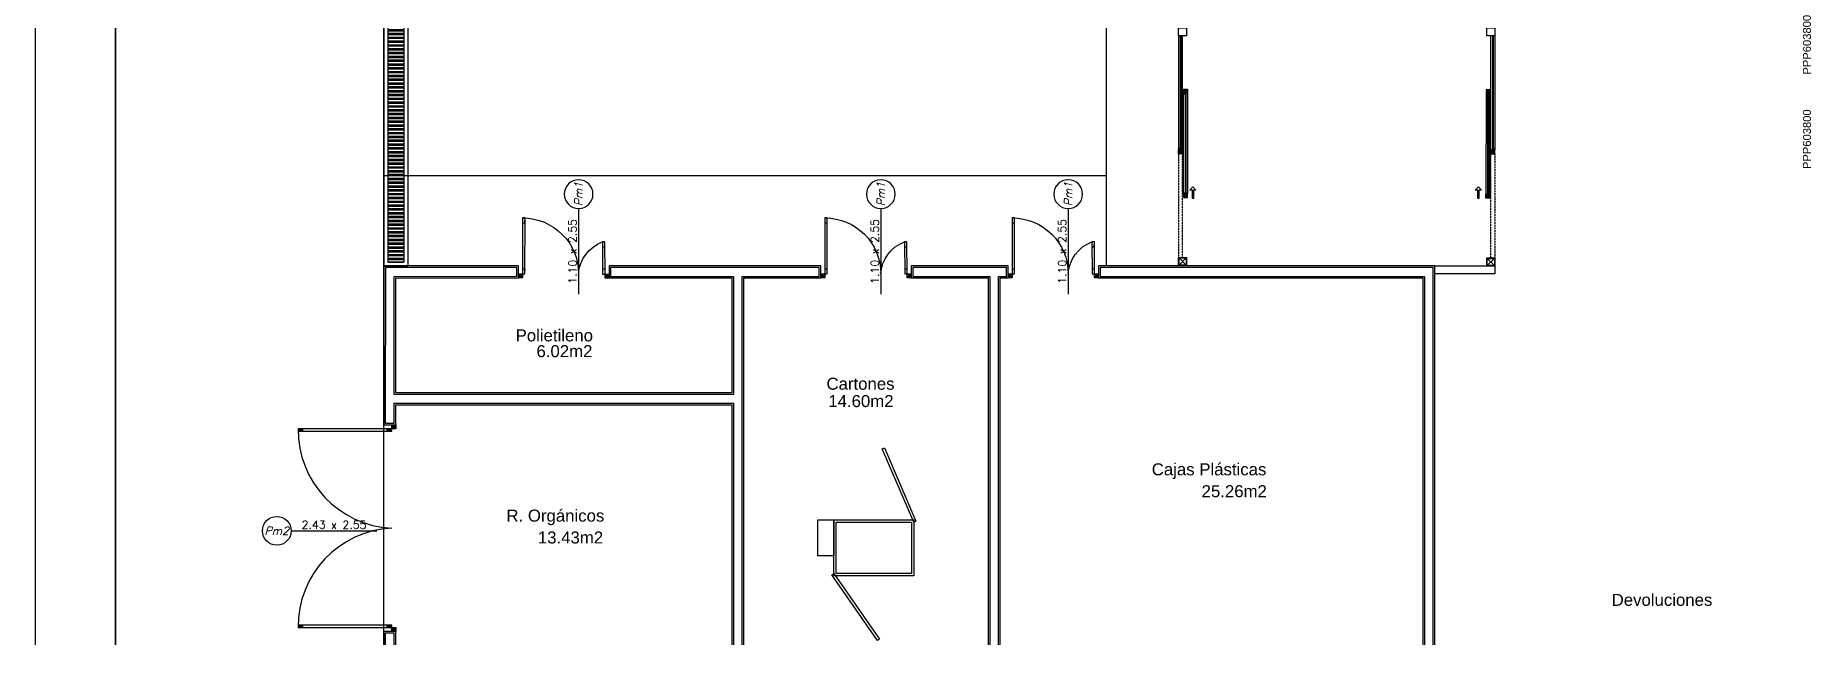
# Model space of a CAD drawing. Header units: millimetres. Extents: x 2698011 to 2856548, y 1019778 to 1210064.
# Drawn here: x 2737476 to 2759676, y 1154946 to 1162463 of the extents above; entities that cross this region are included whole.
import ezdxf
from ezdxf.enums import TextEntityAlignment as Align

# ---------------------------------------------------------------- set-up
doc = ezdxf.new("R2010")
doc.units = ezdxf.units.MM
for name, pattern in [('CONTINUA', [0]), ('HIDDEN', [0.375, 0.25, -0.125]), ('HIDDEN2', [4.7625, 3.175, -1.5875])]:
    doc.linetypes.add(name, pattern=pattern)
for name, color, linetype in [('-pluvial', 9, 'Continuous'), ('.REVOQUE', 9, 'Continuous'), ('A-Aberturas', 9, 'Continuous'), ('ABERTURA', 9, 'CONTINUA'), ('Arq. Mamparas metálicas', 9, 'Continuous'), ('COSTAN-CAM-LAT NUM', 6, 'Continuous'), ('cotas', 9, 'Continuous'), ('DURLOCK', 9, 'Continuous'), ('EV-EQUIPAMIENTO PREP', 9, 'Continuous'), ('LOTES', 9, 'Continuous'), ('M-Mampara', 9, 'CONTINUA'), ('Mampostería', 9, 'Continuous'), ('nombre de locales', 9, 'Continuous'), ('nombre de locales-m2', 9, 'Continuous'), ('nomenclatura de aberturas', 9, 'Continuous'), ('piso', 9, 'Continuous'), ('TEXTO areas', 9, 'Continuous')]:
    doc.layers.add(name, color=color, linetype=linetype)
doc.styles.add('_ROMANS', font='ROMANS.SHX')
doc.styles.add('_Romans Obl', font='ROMANS.SHX', dxfattribs={"oblique": 15})
doc.styles.add('costan', font='arial.ttf')
doc.styles.get("Standard").update_dxf_attribs({"font": 'arial.ttf'})

# ---------------------------------------------------------------- blocks, each defined once
blk = doc.blocks.new('A$C1FB93DB3')
at = {"layer": 'LOTES', "ltscale": 3}
blk.add_line((62.542, -108.061), (-13.398, -100.667), dxfattribs=at)
at = {"layer": 'LOTES', "linetype": 'HIDDEN', "ltscale": 3}
blk.add_line((65.376, -112.707), (-18.15, -104.575), dxfattribs=at)
blk = doc.blocks.new('ASC6A365E89')
for p, q in [((0.194, -1.195), (1.014, -0.623)), ((1.031, -0.648), (0.211, -1.22)), ((1.001, -0.648), (1.701, -0.648)), ((1.001, -1.648), (1.001, -0.648)), ((1.014, -0.623), (1.031, -0.648)), ((1.251, -0.448), (1.701, -0.448)), ((1.251, -0.648), (1.251, -0.448)), ((1.701, -0.648), (1.251, -0.648)), ((1.701, -0.448), (1.701, -0.648)), ((1.701, -0.648), (1.701, -1.648)), ((1.031, -0.678), (1.671, -0.678)), ((1.031, -1.618), (1.031, -0.678)), ((1.671, -0.678), (1.671, -1.618)), ((0.211, -1.22), (0.194, -1.195)), ((1.671, -1.648), (2.59, -1.253)), ((2.602, -1.281), (1.683, -1.676)), ((2.59, -1.253), (2.602, -1.281)), ((1.701, -1.648), (1.001, -1.648)), ((1.671, -1.618), (1.031, -1.618)), ((1.683, -1.676), (1.671, -1.648))]:
    blk.add_line(p, q)
blk = doc.blocks.new('A$C785757E0')
for p, q in [((0.048, 0.073), (0.006, 0.035)), ((0.046, 0.033), (0.008, 0.075)), ((0.007, -1.006), (-0.034, -1.044)), ((0.006, -1.046), (-0.033, -1.004))]:
    blk.add_line(p, q)
for points in [[(0.001, 0.03), (0, 0), (-0.7, 0.026), (-0.698, 0.056)], [(-0.638, 0.054), (-0.64, 0.024), (-0.7, 0.026), (-0.698, 0.056)], [(0.001, 0.03), (0, 0), (-0.06, 0.002), (-0.059, 0.032)], [(0.051, 0.028), (0.053, 0.078), (0.003, 0.08), (0.001, 0.03)], [(0.046, 0.033), (0.048, 0.073), (0.008, 0.075), (0.006, 0.035)], [(-0.036, -0.969), (-0.037, -0.999), (-0.437, -0.981), (-0.436, -0.951)], [(-0.376, -0.953), (-0.377, -0.983), (-0.437, -0.981), (-0.436, -0.951)], [(-0.036, -0.969), (-0.037, -0.999), (-0.097, -0.997), (-0.096, -0.967)], [(0.011, -1.051), (0.013, -1.001), (-0.037, -0.999), (-0.039, -1.049)], [(0.006, -1.046), (0.007, -1.006), (-0.033, -1.004), (-0.034, -1.044)]]:
    blk.add_lwpolyline(points, close=True)
for centre, radius, start, end in [((0.001, 0.03), 0.7, 177.8535, 267.8535), ((-0.015, -1.125), 0.456, 91.2938, 157.5123)]:
    blk.add_arc(centre, radius, start, end)
blk = doc.blocks.new('pm2')
for p, q in [((-415.748, 336.389, 0), (-416.918, 336.389, 0)), ((-416.918, 336.389, 0), (-416.918, 336.359, 0)), ((-416.858, 336.389, 0), (-416.918, 336.389, 0)), ((-416.918, 336.389, 0), (-416.918, 336.359, 0)), ((-416.918, 336.359, 0), (-415.748, 336.359, 0)), ((-416.918, 336.359, 0), (-416.858, 336.359, 0)), ((-416.863, 336.384, 0), (-416.913, 336.384, 0)), ((-416.913, 336.384, 0), (-416.913, 336.364, 0)), ((-416.863, 336.364, 0), (-416.913, 336.384, 0)), ((-416.913, 336.364, 0), (-416.863, 336.384, 0)), ((-416.913, 336.364, 0), (-416.863, 336.364, 0)), ((-416.863, 336.364, 0), (-416.863, 336.384, 0)), ((-416.858, 336.359, 0), (-416.858, 336.389, 0)), ((-415.748, 336.389, 0), (-415.808, 336.389, 0)), ((-415.808, 336.389, 0), (-415.808, 336.359, 0)), ((-415.808, 336.359, 0), (-415.748, 336.359, 0)), ((-415.753, 336.384, 0), (-415.803, 336.384, 0)), ((-415.803, 336.384, 0), (-415.803, 336.364, 0)), ((-415.753, 336.364, 0), (-415.803, 336.384, 0)), ((-415.803, 336.364, 0), (-415.753, 336.384, 0)), ((-415.803, 336.364, 0), (-415.753, 336.364, 0)), ((-415.753, 336.364, 0), (-415.753, 336.384, 0)), ((-415.748, 336.389, 0), (-415.748, 336.439, 0)), ((-415.748, 336.439, 0), (-415.698, 336.439, 0)), ((-415.698, 336.389, 0), (-415.748, 336.389, 0)), ((-415.748, 336.359, 0), (-415.748, 336.389, 0)), ((-415.748, 336.359, 0), (-415.748, 336.389, 0)), ((-415.743, 336.394, 0), (-415.743, 336.434, 0)), ((-415.743, 336.434, 0), (-415.703, 336.434, 0)), ((-415.703, 336.394, 0), (-415.743, 336.434, 0)), ((-415.703, 336.434, 0), (-415.743, 336.394, 0)), ((-415.703, 336.394, 0), (-415.743, 336.394, 0)), ((-415.703, 336.434, 0), (-415.703, 336.394, 0)), ((-415.698, 336.439, 0), (-415.698, 336.389, 0)), ((-415.748, 333.934), (-416.918, 333.934)), ((-416.918, 333.934), (-416.918, 333.904)), ((-416.858, 333.934, 0), (-416.918, 333.934, 0)), ((-416.918, 333.934, 0), (-416.918, 333.904, 0)), ((-416.918, 333.904), (-415.748, 333.904)), ((-416.918, 333.904, 0), (-416.858, 333.904, 0)), ((-416.863, 333.929, 0), (-416.913, 333.929, 0)), ((-416.913, 333.929, 0), (-416.913, 333.909, 0)), ((-416.863, 333.909, 0), (-416.913, 333.929, 0)), ((-416.913, 333.909, 0), (-416.863, 333.929, 0)), ((-416.913, 333.909, 0), (-416.863, 333.909, 0)), ((-416.863, 333.909, 0), (-416.863, 333.929, 0)), ((-416.858, 333.904, 0), (-416.858, 333.934, 0)), ((-415.748, 333.934), (-415.808, 333.934)), ((-415.808, 333.934), (-415.808, 333.904)), ((-415.808, 333.904), (-415.748, 333.904)), ((-415.753, 333.929), (-415.803, 333.929)), ((-415.803, 333.929), (-415.803, 333.909)), ((-415.753, 333.909, 0), (-415.803, 333.929, 0)), ((-415.803, 333.909, 0), (-415.753, 333.929, 0)), ((-415.803, 333.909), (-415.753, 333.909)), ((-415.753, 333.909), (-415.753, 333.929)), ((-415.748, 333.904), (-415.748, 333.934)), ((-415.748, 333.904), (-415.748, 333.934)), ((-415.748, 333.854, 0), (-415.748, 333.904, 0)), ((-415.748, 333.904, 0), (-415.698, 333.904, 0)), ((-415.743, 333.859, 0), (-415.743, 333.899, 0)), ((-415.743, 333.899, 0), (-415.703, 333.899, 0)), ((-415.703, 333.859, 0), (-415.743, 333.899, 0)), ((-415.703, 333.899, 0), (-415.743, 333.859, 0)), ((-415.703, 333.899, 0), (-415.703, 333.859, 0)), ((-415.698, 333.904, 0), (-415.698, 333.854, 0)), ((-415.698, 333.854, 0), (-415.748, 333.854, 0)), ((-415.703, 333.859, 0), (-415.743, 333.859, 0))]:
    blk.add_line(p, q)
for centre, start, end in [((-415.689, 336.374, 0), 179.3006, 267.2576), ((-415.689, 333.919, 0), 92.7424, 180.6994)]:
    blk.add_arc(centre, 1.229, start, end)
blk = doc.blocks.new('cot abert izq')
blk.add_line((0.359, 0), (2.501, 0))
blk.add_circle((0, 0), 0.359)
at = {"style": '_Romans Obl', "oblique": 15}
blk.add_attdef('ABERTURA', text='', height=0.2, rotation=360, dxfattribs=at).set_placement((0, 0), align=Align.MIDDLE_CENTER)
at = {"style": '_ROMANS'}
for tag, p in [('DIM', (1.43, 0.05)), ('ANT', (1.43, -0.25))]:
    blk.add_attdef(tag, text='', height=0.2, rotation=360, dxfattribs=at).set_placement(p, align=Align.CENTER)
blk = doc.blocks.new('A$C2AEE2284')
at = {"layer": '-pluvial'}
h = blk.add_hatch(dxfattribs=at)
h.set_pattern_fill('ANSI32', color=256, scale=0.005, angle=45, style=0)
h.set_pattern_definition([(360, (0.05, -2.74866), (4e-11, 0.047625), []), (360, (0.065875, -2.764534), (4e-11, 0.047625), [])])
h.paths.add_polyline_path([(0.25, -0.95), (0.25, 5.284), (0.05, 5.284), (0.05, -0.709)])
h.paths.add_polyline_path([(0.05, -2.844), (0.25, -2.844), (0.25, -0.95), (0.05, -0.709)])
for p, q in [((0, 5.334), (0, -2.894)), ((0.3, 5.334), (0, 5.334)), ((0.3, 5.334), (0.3, -2.894)), ((0.05, 5.284), (0.05, -2.844)), ((0.25, 5.284), (0.05, 5.284)), ((0.25, 5.284), (0.25, -2.844)), ((0.25, -2.844), (0.05, -2.844)), ((0, -2.894), (0.3, -2.894))]:
    blk.add_line(p, q, dxfattribs=at)

msp = doc.modelspace()

# ---------------------------------------------------------------- hatches: boundary and pattern name
at = {"layer": 'cotas'}
h = msp.add_hatch(dxfattribs=at)
h.set_pattern_fill('_USER', color=256, scale=15, angle=232.7408738, style=0, pattern_type=0)
h.set_pattern_definition([(179.99887, (2751780.293, 1158324.364), (-0.000295, -15), [])])
h.paths.add_polyline_path([(2751777.354, 1160040.238), (2751787.357, 1160040.238), (2751787.357, 1160035.238), (2751777.354, 1160035.238)])
h.paths.add_polyline_path([(2751777.364, 1160491.681), (2751787.366, 1160491.681), (2751787.366, 1160496.681), (2751777.364, 1160496.681)])
h.paths.add_polyline_path([(2751782.531, 1161016.708), (2751777.376, 1161021.863), (2751777.376, 1161011.553)])
h.paths.add_polyline_path([(2751787.377, 1161021.554), (2751782.531, 1161016.708), (2751787.377, 1161011.862)])
h.paths.add_polyline_path([(2751777.376, 1161036.708), (2751787.378, 1161036.708), (2751787.411, 1162458.329), (2751777.411, 1162458.329)])
h = msp.add_hatch(dxfattribs=at)
h.set_pattern_fill('_USER', color=256, scale=15, angle=232.7408738, style=0, pattern_type=0)
h.set_pattern_definition([(359.99887, (2755684.398, 1158318.42), (-0.000295, -15), [])])
h.paths.add_polyline_path([(2755687.404, 1160034.295), (2755677.401, 1160034.295), (2755677.401, 1160029.295), (2755687.404, 1160029.295)])
h.paths.add_polyline_path([(2755687.412, 1160485.738), (2755677.41, 1160485.738), (2755677.41, 1160490.738), (2755687.412, 1160490.738)])
h.paths.add_polyline_path([(2755682.265, 1161010.765), (2755687.421, 1161015.92), (2755687.42, 1161005.609)])
h.paths.add_polyline_path([(2755677.419, 1161015.611), (2755682.265, 1161010.765), (2755677.419, 1161005.919)])
h.paths.add_polyline_path([(2755687.421, 1161030.764), (2755677.42, 1161030.765), (2755677.443, 1162458.221), (2755687.443, 1162458.221)])
h = msp.add_hatch(dxfattribs=at)
h.set_pattern_fill('_USER', color=256, scale=15, angle=232.7408738, style=0, pattern_type=0)
h.set_pattern_definition([(179.9989, (2751840.304, 1158875.936), (-0.000295, -15), [])])
h.paths.add_polyline_path([(2751837.344, 1159488.664), (2751847.346, 1159488.664)])
h.paths.add_polyline_path([(2751847.396, 1161740.133), (2751837.395, 1161740.134), (2751837.366, 1160485.134), (2751847.367, 1160485.133)])
h.paths.add_polyline_path([(2751847.39, 1161435.133), (2751837.387, 1161435.134)])
h.paths.add_polyline_path([(2751837.366, 1160470.135), (2751842.367, 1160465.133), (2751837.365, 1160460.132), (2751837.365, 1160459.978), (2751842.521, 1160465.133), (2751837.366, 1160470.289)])
h = msp.add_hatch(dxfattribs=at)
h.set_pattern_fill('_USER', color=256, scale=15, angle=232.7408738, style=0, pattern_type=0)
h.set_pattern_definition([(359.9989, (2755624.408, 1158869.995), (-0.000295, -15), [])])
h.paths.add_polyline_path([(2755627.393, 1159482.723), (2755617.39, 1159482.723)])
h.paths.add_polyline_path([(2755622.254, 1160459.193), (2755627.41, 1160464.348), (2755627.409, 1160454.037)])
h.paths.add_polyline_path([(2755617.408, 1160464.039), (2755622.254, 1160459.193), (2755617.408, 1160454.347)])
h.paths.add_polyline_path([(2755617.429, 1161734.193), (2755627.43, 1161734.192), (2755627.41, 1160479.192), (2755617.409, 1160479.193)])
h.paths.add_polyline_path([(2755617.423, 1161429.193), (2755627.426, 1161429.192)])

# ---------------------------------------------------------------- linework, layer by layer
at = {"layer": '.REVOQUE'}
for points in [[(2746325.863, 1154650.718), (2746325.867, 1159435.764), (2747286.725, 1159435.764), (2747286.725, 1159585.764), (2744640.842, 1159585.764), (2744640.842, 1159435.501), (2746175.864, 1159435.753), (2746175.864, 1158000.689), (2741975.849, 1158000.689), (2741975.849, 1159435.072), (2743510.842, 1159435.32), (2743510.842, 1159585.764), (2741825.849, 1159585.764), (2741825.849, 1157602.822), (2741975.849, 1157602.822), (2741975.849, 1157850.689), (2746175.864, 1157850.689), (2746175.864, 1154650.718)], [(2749527.584, 1154650.718), (2749527.584, 1159435.764), (2749627.584, 1159435.764), (2749627.584, 1159585.764), (2748416.725, 1159585.764), (2748416.725, 1159435.764), (2749377.584, 1159435.764), (2749377.584, 1154650.718)], [(2754957.614, 1154650.718), (2754957.614, 1159585.764), (2750757.584, 1159585.764), (2750757.584, 1159435.764), (2754807.614, 1159435.764), (2754807.614, 1154650.718)], [(2741975.849, 1154650.718), (2741975.849, 1155018.498), (2741825.849, 1155018.498), (2741825.849, 1154500.718)]]:
    msp.add_lwpolyline(points, dxfattribs=at)
at = {"layer": 'ABERTURA', "linetype": 'ByBlock'}
for p, q in [((2751822.392, 1161747.634), (2751862.393, 1161787.633)), ((2751822.393, 1161787.634), (2751862.392, 1161747.633)), ((2755642.434, 1161781.692), (2755602.433, 1161741.693)), ((2755642.433, 1161741.692), (2755602.434, 1161781.693)), ((2751762.531, 1160996.708), (2751802.532, 1161036.707)), ((2751762.532, 1161036.708), (2751802.531, 1160996.707)), ((2755702.266, 1161030.764), (2755662.265, 1160990.765)), ((2755702.265, 1160990.764), (2755662.266, 1161030.765)), ((2751822.367, 1160485.134), (2751862.366, 1160445.133)), ((2751822.367, 1160445.134), (2751862.367, 1160485.133)), ((2755642.407, 1160439.192), (2755602.408, 1160479.193)), ((2755642.408, 1160479.192), (2755602.408, 1160439.193))]:
    msp.add_line(p, q, dxfattribs=at)
for points in [[(2751822.392, 1161747.634), (2751822.393, 1161787.634), (2751862.393, 1161787.633), (2751862.392, 1161747.633)], [(2755642.433, 1161741.692), (2755642.434, 1161781.692), (2755602.434, 1161781.693), (2755602.433, 1161741.693)], [(2751822.367, 1160485.134), (2751822.367, 1160445.134), (2751862.367, 1160445.133), (2751862.367, 1160485.133)], [(2755642.408, 1160479.192), (2755642.407, 1160439.192), (2755602.407, 1160439.193), (2755602.408, 1160479.193)]]:
    msp.add_lwpolyline(points, close=True, dxfattribs=at)
at = {"layer": 'Arq. Mamparas metálicas'}
for p, q in [((2751757.418, 1162460.829), (2751757.378, 1161041.708)), ((2751777.412, 1162458.328), (2751777.375, 1161056.708)), ((2751787.412, 1162458.328), (2751787.375, 1161044.208)), ((2751807.379, 1161041.707), (2751807.418, 1162460.828)), ((2755657.418, 1161035.765), (2755657.457, 1162460.721)), ((2755677.463, 1162458.22), (2755677.423, 1161038.265)), ((2755687.463, 1162458.22), (2755687.423, 1161050.764)), ((2755707.457, 1162460.72), (2755707.42, 1161035.764)), ((2751837.392, 1161727.634), (2751837.367, 1160492.633)), ((2751847.392, 1161740.133), (2751847.367, 1160492.633)), ((2755617.433, 1161734.193), (2755617.408, 1160486.693)), ((2755627.432, 1161721.693), (2755627.408, 1160486.692)), ((2751757.685, 1160991.708), (2751807.377, 1160991.707)), ((2755707.111, 1160985.764), (2755657.419, 1160985.765))]:
    msp.add_line(p, q, dxfattribs=at)
at = {"layer": 'Arq. Mamparas metálicas', "linetype": 'ByBlock'}
for p, q in [((2751852.354, 1159686.706), (2751762.352, 1159596.708)), ((2751852.351, 1159596.706), (2751762.354, 1159686.708)), ((2755702.395, 1159680.764), (2755612.393, 1159590.766)), ((2755702.393, 1159590.764), (2755612.395, 1159680.766))]:
    msp.add_line(p, q, dxfattribs=at)
for points in [[(2751857.44, 1162560.827), (2751857.438, 1162460.827), (2751757.438, 1162460.83), (2751757.44, 1162560.83)], [(2755707.459, 1162560.765), (2755707.457, 1162460.765), (2755607.457, 1162460.768), (2755607.459, 1162560.768)], [(2751857.354, 1159691.706), (2751857.351, 1159591.706), (2751757.351, 1159591.708), (2751757.354, 1159691.708)], [(2751852.354, 1159686.706), (2751852.351, 1159596.706), (2751762.351, 1159596.708), (2751762.354, 1159686.708)]]:
    msp.add_lwpolyline(points, close=True, dxfattribs=at)
at = {"layer": 'Arq. Mamparas metálicas'}
for points in [[(2751789.911, 1162460.829), (2751789.911, 1162458.329), (2751777.411, 1162458.329), (2751777.41, 1162445.829), (2751774.91, 1162445.829), (2751774.911, 1162460.829), (2751789.911, 1162460.829)], [(2755674.964, 1162460.721), (2755674.964, 1162458.221), (2755687.464, 1162458.221), (2755687.464, 1162445.721), (2755689.964, 1162445.721), (2755689.965, 1162460.721), (2755674.964, 1162460.721)], [(2751849.892, 1161742.633), (2751849.892, 1161740.133), (2751837.392, 1161740.134), (2751837.392, 1161727.634), (2751834.892, 1161727.634), (2751834.892, 1161742.634), (2751849.892, 1161742.633)], [(2755614.933, 1161736.693), (2755614.933, 1161734.193), (2755627.433, 1161734.193), (2755627.433, 1161721.693), (2755629.933, 1161721.692), (2755629.933, 1161736.692), (2755614.933, 1161736.693)], [(2751789.872, 1161041.708), (2751789.872, 1161044.208), (2751777.372, 1161044.208), (2751777.372, 1161056.708), (2751774.872, 1161056.708), (2751774.872, 1161041.708), (2751789.872, 1161041.708)], [(2755674.925, 1161035.765), (2755674.925, 1161038.265), (2755687.425, 1161038.264), (2755687.426, 1161050.764), (2755689.926, 1161050.764), (2755689.926, 1161035.764), (2755674.925, 1161035.765)], [(2751849.868, 1160490.133), (2751849.868, 1160492.633), (2751837.368, 1160492.633), (2751837.368, 1160505.133), (2751834.868, 1160505.133), (2751834.867, 1160490.133), (2751849.868, 1160490.133)], [(2755614.908, 1160484.193), (2755614.908, 1160486.693), (2755627.408, 1160486.692), (2755627.409, 1160499.192), (2755629.909, 1160499.192), (2755629.909, 1160484.192), (2755614.908, 1160484.193)]]:
    msp.add_lwpolyline(points, dxfattribs=at)
at = {"layer": 'Arq. Mamparas metálicas', "extrusion": (6.5252e-07, -9.11281e-08, 1), "elevation": -0.473}
msp.add_lwpolyline([(2751817.367, 1160490.134), (2751817.392, 1161742.634), (2751867.392, 1161742.633), (2751867.367, 1160490.133)], close=True, dxfattribs=at)
at = {"layer": 'Arq. Mamparas metálicas'}
for points in [[(2751817.392, 1161742.634), (2751817.393, 1161792.634), (2751867.393, 1161792.633), (2751867.392, 1161742.633)], [(2751817.392, 1161742.634), (2751817.393, 1161792.634), (2751867.393, 1161792.633), (2751867.392, 1161742.633)], [(2751822.392, 1161747.634), (2751822.393, 1161787.634), (2751862.393, 1161787.633), (2751862.392, 1161747.633)], [(2755647.433, 1161736.692), (2755647.434, 1161786.692), (2755597.434, 1161786.693), (2755597.433, 1161736.693)], [(2755647.433, 1161736.692), (2755647.434, 1161786.692), (2755597.434, 1161786.693), (2755597.433, 1161736.693)], [(2755642.433, 1161741.692), (2755642.434, 1161781.692), (2755602.434, 1161781.693), (2755602.433, 1161741.693)], [(2751757.375, 1160991.708), (2751757.376, 1161041.708), (2751807.376, 1161041.707), (2751807.375, 1160991.707)], [(2751762.531, 1160996.708), (2751762.532, 1161036.708), (2751802.532, 1161036.707), (2751802.531, 1160996.707)], [(2751762.531, 1160996.708), (2751762.532, 1161036.708), (2751802.532, 1161036.707), (2751802.531, 1160996.707)], [(2755707.421, 1160985.764), (2755707.422, 1161035.764), (2755657.422, 1161035.765), (2755657.421, 1160985.765)], [(2755702.265, 1160990.764), (2755702.266, 1161030.764), (2755662.266, 1161030.765), (2755662.265, 1160990.765)], [(2755702.265, 1160990.764), (2755702.266, 1161030.764), (2755662.266, 1161030.765), (2755662.265, 1160990.765)], [(2751817.367, 1160490.134), (2751817.366, 1160440.134), (2751867.366, 1160440.133), (2751867.367, 1160490.133)], [(2751817.367, 1160490.134), (2751817.366, 1160440.134), (2751867.366, 1160440.133), (2751867.367, 1160490.133)], [(2751822.367, 1160485.134), (2751822.366, 1160445.134), (2751862.366, 1160445.133), (2751862.367, 1160485.133)], [(2755647.408, 1160484.192), (2755647.407, 1160434.192), (2755597.407, 1160434.193), (2755597.408, 1160484.193)], [(2755647.409, 1160484.192), (2755647.408, 1160434.192), (2755597.408, 1160434.193), (2755597.409, 1160484.193)], [(2755642.408, 1160479.192), (2755642.408, 1160439.192), (2755602.408, 1160439.193), (2755602.408, 1160479.193)], [(2755707.395, 1159685.764), (2755707.392, 1159585.764), (2755607.392, 1159585.766), (2755607.395, 1159685.766)], [(2755702.395, 1159680.764), (2755702.393, 1159590.764), (2755612.393, 1159590.766), (2755612.395, 1159680.766)]]:
    msp.add_lwpolyline(points, close=True, dxfattribs=at)
at = {"layer": 'Arq. Mamparas metálicas', "extrusion": (-6.52523e-07, -9.11025e-08, 1), "elevation": 0.474}
msp.add_lwpolyline([(2755647.409, 1160484.192), (2755647.433, 1161736.692), (2755597.433, 1161736.693), (2755597.409, 1160484.193)], close=True, dxfattribs=at)
at = {"layer": 'DURLOCK'}
msp.add_lwpolyline([(2754957.614, 1159585.764), (2755707.392, 1159585.746), (2755707.392, 1159485.746), (2754957.614, 1159485.746), (2754957.614, 1159585.764)], dxfattribs=at)
at = {"layer": 'M-Mampara', "linetype": 'HIDDEN2'}
for p, q in [((2751757.377, 1160991.708), (2751757.351, 1159691.708)), ((2751807.349, 1159691.707), (2751807.375, 1160991.707)), ((2755657.395, 1159685.765), (2755657.421, 1160985.765)), ((2755707.419, 1160985.764), (2755707.393, 1159685.764))]:
    msp.add_line(p, q, dxfattribs=at)
at = {"layer": 'Mampostería'}
for points in [[(2746305.863, 1154630.718), (2746305.868, 1159455.764), (2747266.725, 1159455.764), (2747266.725, 1159565.764), (2744660.842, 1159565.764), (2744660.842, 1159455.504), (2746195.864, 1159455.756), (2746195.864, 1157980.689), (2741956.463, 1157980.689), (2741955.215, 1159455.068), (2743490.842, 1159455.316), (2743490.842, 1159565.764), (2741846.482, 1159565.764), (2741845.215, 1157622.822), (2741955.161, 1157622.822), (2741955.215, 1157870.689), (2746195.864, 1157870.689), (2746195.864, 1154630.718)], [(2749507.584, 1154630.718), (2749507.584, 1159455.764), (2749607.584, 1159455.764), (2749607.584, 1159565.764), (2748436.725, 1159565.764), (2748436.725, 1159455.764), (2749397.584, 1159455.764), (2749397.584, 1154630.718)], [(2754937.614, 1154630.718), (2754937.615, 1159565.764), (2750777.584, 1159565.764), (2750777.584, 1159455.764), (2754827.614, 1159455.764), (2754827.614, 1154630.718)], [(2741956.463, 1154630.718), (2741956.482, 1154998.498), (2741845.849, 1154998.498), (2741845.849, 1154520.718)]]:
    msp.add_lwpolyline(points, dxfattribs=at)
at = {"layer": 'piso'}
for p, q in [((2750857.584, 1159585.764), (2750857.584, 1168210.659)), ((2750857.584, 1160710.7), (2741825.849, 1160710.7))]:
    msp.add_line(p, q, dxfattribs=at)
for points in [[(2741825.849, 1173010.659), (2827310.525, 1173010.659), (2827513.494, 1071926.241), (2741825.849, 1096710.659), (2741825.849, 1173010.659)], [(2737475.849, 1169210.659), (2738475.849, 1168210.659), (2738475.85, 1100243.767), (2737475.849, 1099243.767), (2737475.849, 1169210.659)]]:
    msp.add_lwpolyline(points, dxfattribs=at)
at = {"layer": 'piso', "elevation": 37341.518}
msp.add_lwpolyline([(2737475.849, 1099243.767), (2738475.85, 1100243.767), (2738475.849, 1168210.659), (2737475.849, 1169210.659), (2737475.849, 1169210.659), (2737475.849, 1169210.659)], dxfattribs=at)
at = {"layer": 'TEXTO areas'}
for points in [[(2751941.585, 1160429.089), (2751929.59, 1160429.089), (2751929.59, 1160533.626), (2751897.108, 1160533.626), (2751935.587, 1160572.105), (2751974.066, 1160533.626), (2751941.585, 1160533.626), (2751941.585, 1160429.089)], [(2755508.556, 1160429.013), (2755496.561, 1160429.013), (2755496.561, 1160533.55), (2755464.079, 1160533.55), (2755502.559, 1160572.029), (2755541.038, 1160533.55), (2755508.556, 1160533.55), (2755508.556, 1160429.013)]]:
    msp.add_lwpolyline(points, dxfattribs=at)

# ---------------------------------------------------------------- block references
at = {"xscale": 1000, "yscale": 1000, "zscale": 1000, "rotation": 275.5607761118083}
msp.add_blockref('A$C1FB93DB3', (2843317.747, 1169430.057), dxfattribs=at)
at = {"xscale": 1000, "yscale": 1000, "zscale": 1000}
msp.add_blockref('A$C2AEE2284', (2741825.849, 1162476.735), dxfattribs=at)
at = {"layer": 'A-Aberturas', "xscale": -1000, "yscale": 1000, "zscale": 1000, "rotation": 87.8535311707832}
for p in [(2743590.842, 1159485.314), (2747366.725, 1159485.758), (2749707.584, 1159485.758)]:
    msp.add_blockref('A$C785757E0', p, dxfattribs=at)
at = {"layer": 'A-Aberturas', "xscale": 1000, "yscale": 1000, "zscale": 1000}
msp.add_blockref('pm2', (3157674.096, 821164.177, 0.051), dxfattribs=at)
at = {"layer": 'EV-EQUIPAMIENTO PREP', "xscale": 1000, "yscale": 1000, "zscale": 1000, "rotation": 89.99999999999999}
msp.add_blockref('ASC6A365E89', (2746800.008, 1154713.288), dxfattribs=at)
at = {"layer": 'nomenclatura de aberturas'}
ref = msp.add_blockref('cot abert izq', (2744260.846, 1160482.316), dxfattribs=dict(at, xscale=-500.0000000000734, yscale=500.0000000000734, zscale=500.0000000000734, rotation=89.99983315993951))
ref.add_attrib('ABERTURA', 'Pm1', dxfattribs={"layer": '0', "color": 2, "height": 100, "rotation": 89.9998332, "style": '_Romans Obl', "oblique": 15}).set_placement((2744260.846, 1160482.316, 0), align=Align.MIDDLE_CENTER)
ref.add_attrib('DIM', '1.10 x 2.55', dxfattribs={"layer": '0', "color": 2, "height": 100, "rotation": 89.9998332, "style": '_ROMANS'}).set_placement((2744235.843, 1159767.189, 0), align=Align.CENTER)
ref = msp.add_blockref('cot abert izq', (2748036.728, 1160482.316), dxfattribs=dict(at, xscale=-500.0000000000734, yscale=500.0000000000734, zscale=500.0000000000734, rotation=89.99983315993951))
ref.add_attrib('ABERTURA', 'Pm1', dxfattribs={"layer": '0', "color": 2, "height": 100, "rotation": 89.9998332, "style": '_Romans Obl', "oblique": 15}).set_placement((2748036.728, 1160482.316, 0), align=Align.MIDDLE_CENTER)
ref.add_attrib('DIM', '1.10 x 2.55', dxfattribs={"layer": '0', "color": 2, "height": 100, "rotation": 89.9998332, "style": '_ROMANS'}).set_placement((2748011.726, 1159767.189, 0), align=Align.CENTER)
ref = msp.add_blockref('cot abert izq', (2750377.587, 1160482.299), dxfattribs=dict(at, xscale=-500.0000000000734, yscale=500.0000000000734, zscale=500.0000000000734, rotation=89.99983315993951))
ref.add_attrib('ABERTURA', 'Pm1', dxfattribs={"layer": '0', "color": 2, "height": 100, "rotation": 89.9998332, "style": '_Romans Obl', "oblique": 15}).set_placement((2750377.587, 1160482.299, 0), align=Align.MIDDLE_CENTER)
ref.add_attrib('DIM', '1.10 x 2.55', dxfattribs={"layer": '0', "color": 2, "height": 100, "rotation": 89.9998332, "style": '_ROMANS'}).set_placement((2750352.585, 1159767.172, 0), align=Align.CENTER)
ref = msp.add_blockref('cot abert izq', (2740490.136, 1156278.193), dxfattribs=dict(at, xscale=500.0000000000734, yscale=500.0000000000734, zscale=500.0000000000734, rotation=0.0001668400606808999))
ref.add_attrib('ABERTURA', 'Pm2', dxfattribs={"layer": '0', "color": 2, "height": 100, "rotation": 0.0001668, "style": '_Romans Obl', "oblique": 15}).set_placement((2740490.136, 1156278.193, 0), align=Align.MIDDLE_CENTER)
ref.add_attrib('DIM', '2.43 x 2.55', dxfattribs={"layer": '0', "color": 2, "height": 100, "rotation": 0.0001668, "style": '_ROMANS'}).set_placement((2741205.263, 1156303.195, 0), align=Align.CENTER)

# ---------------------------------------------------------------- texts
at = {"layer": 'COSTAN-CAM-LAT NUM', "char_height": 100, "attachment_point": 5, "rotation": 89.9999873, "style": 'costan'}
for insert in [(2759607.72, 1162348.515), (2759607.72, 1161168.515)]:
    msp.add_mtext('PPP603800', dxfattribs=dict(at, insert=insert))
at = {"layer": 'nombre de locales'}
for s, p in [('Polietileno', (2743473.902, 1158643.455)), ('Cartones', (2747357.923, 1158039.758)), ('Cajas Plásticas', (2751421.341, 1156970.346)), ('R. Orgánicos', (2743359.055, 1156392.319)), ('Devoluciones', (2757167.359, 1155340.369))]:
    msp.add_text(s, height=150, dxfattribs=at).set_placement(p)
at = {"layer": 'nombre de locales-m2', "char_height": 150, "attachment_point": 3}
for s, insert in [('6.02m2', (2744433.274, 1158596.547)), ('14.60m2', (2748195.828, 1157972.977, 0)), ('25.26m2', (2752859.955, 1156847.179)), ('13.43m2', (2744567.264, 1156269.152))]:
    msp.add_mtext_dynamic_manual_height_columns(s, width=3.02025, gutter_width=12.5, heights=[0], dxfattribs=dict(at, insert=insert))

doc.saveas('drawing.dxf')
